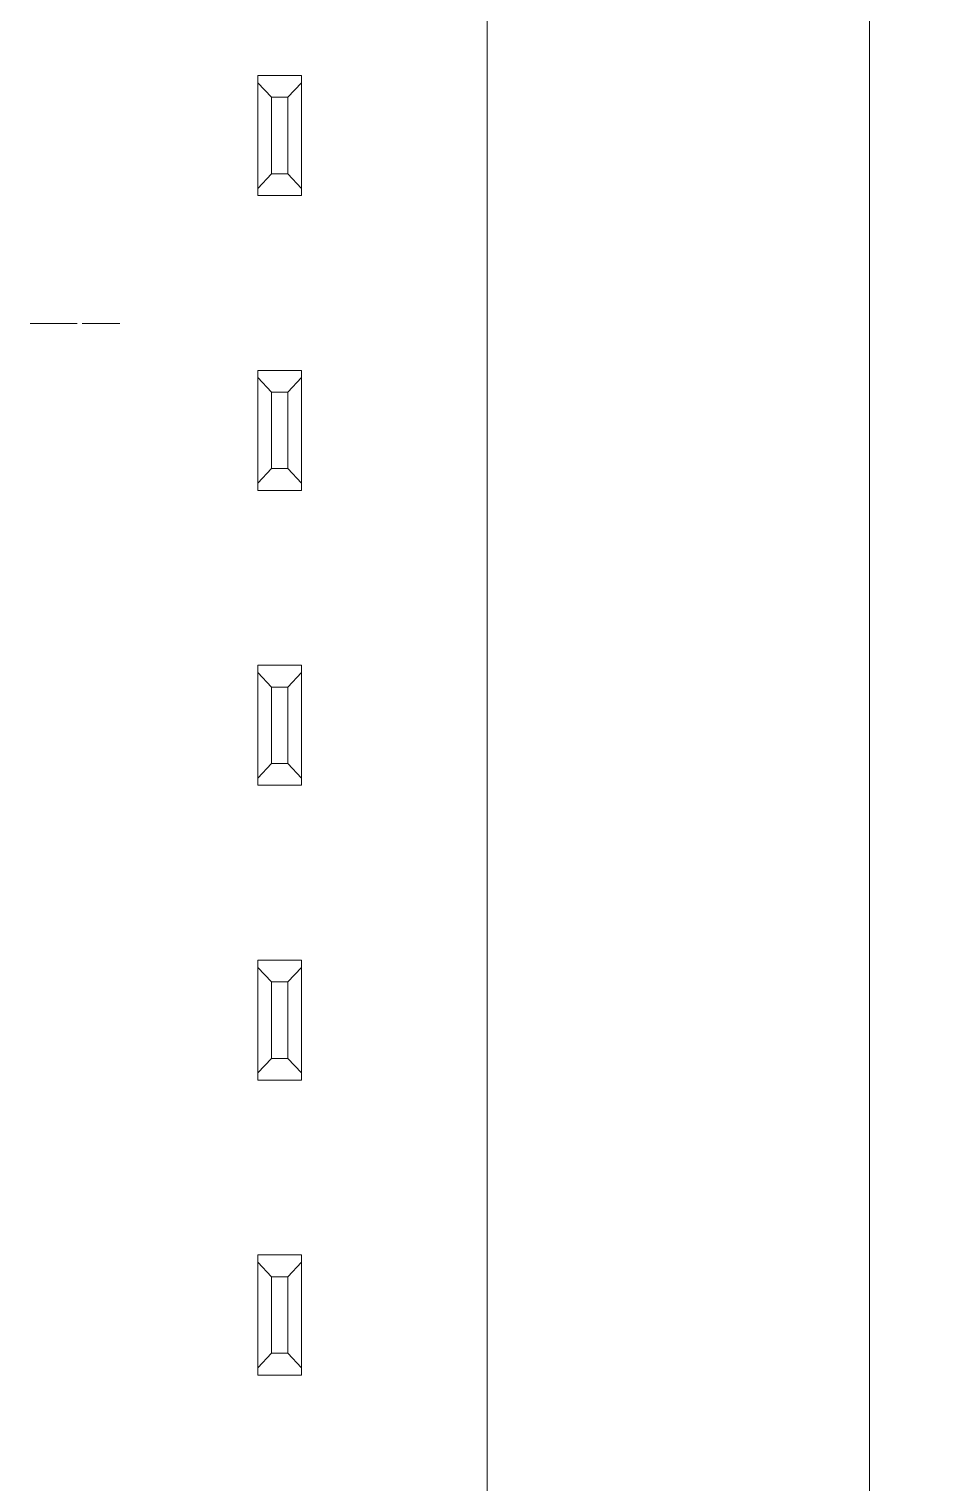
# Model space of a CAD drawing. Header units: millimetres. Extents: x 42151 to 59780, y 37376 to 44547.
# Drawn here: x 48001.34 to 48017.9, y 43200.67 to 43227.3 of the extents above; entities that cross this region are included whole.
import ezdxf

# ---------------------------------------------------------------- set-up
doc = ezdxf.new("R2010")
doc.units = ezdxf.units.MM
doc.set_wipeout_variables(frame=1)
doc.layers.add('000-PI-Oprema', color=30, linetype='Continuous', lineweight=5)
doc.layers.add('SI-ORMAR-Oprema', color=30, linetype='Continuous', lineweight=5)

# ---------------------------------------------------------------- blocks, each defined once
blk = doc.blocks.new('6ES7521-1BL00-0AB0')
blk.add_wipeout([(-17.4, 69.029), (17.4, 69.029), (17.4, -77.971), (-17.4, -77.971)]).dxf.layer = 'SI-ORMAR-Oprema'
blk.add_wipeout([(-17.4, 69.029), (17.4, 69.029), (17.4, -77.971), (-17.4, -77.971)]).dxf.layer = 'SI-ORMAR-Oprema'
at = {"layer": 'SI-ORMAR-Oprema'}
for p, q in [((-3.5, -51.671), (-3.5, 49.229)), ((3.5, 49.229), (3.5, -51.671)), ((-7.7, -22.771), (-6.9, -22.771)), ((-7.7, -22.905), (-7.7, -22.771)), ((-6.9, -22.771), (-6.9, -22.905)), ((-7.45, -23.171), (-7.7, -22.905)), ((-7.7, -24.838), (-7.7, -22.905)), ((-6.9, -22.905), (-7.15, -23.171)), ((-6.9, -22.905), (-6.9, -24.838)), ((-7.15, -23.171), (-7.45, -23.171)), ((-7.45, -23.171), (-7.45, -24.571)), ((-7.15, -24.571), (-7.15, -23.171)), ((-7.7, -24.838), (-7.45, -24.571)), ((-7.45, -24.571), (-7.15, -24.571)), ((-7.15, -24.571), (-6.9, -24.838)), ((-7.7, -24.971), (-7.7, -24.838)), ((-6.9, -24.971), (-7.7, -24.971)), ((-6.9, -24.838), (-6.9, -24.971)), ((-7.7, -28.171), (-6.9, -28.171)), ((-7.7, -28.305), (-7.7, -28.171)), ((-6.9, -28.171), (-6.9, -28.305)), ((-7.45, -28.571), (-7.7, -28.305)), ((-7.7, -30.238), (-7.7, -28.305)), ((-6.9, -28.305), (-7.15, -28.571)), ((-6.9, -28.305), (-6.9, -30.238)), ((-7.15, -28.571), (-7.45, -28.571)), ((-7.45, -28.571), (-7.45, -29.971)), ((-7.15, -29.971), (-7.15, -28.571)), ((-7.7, -30.238), (-7.45, -29.971)), ((-7.45, -29.971), (-7.15, -29.971)), ((-7.15, -29.971), (-6.9, -30.238)), ((-7.7, -30.371), (-7.7, -30.238)), ((-6.9, -30.238), (-6.9, -30.371)), ((-6.9, -30.371), (-7.7, -30.371)), ((-7.7, -33.571), (-6.9, -33.571)), ((-7.7, -33.705), (-7.7, -33.571)), ((-7.7, -35.638), (-7.7, -33.705)), ((-7.45, -33.971), (-7.7, -33.705)), ((-6.9, -33.705), (-7.15, -33.971)), ((-6.9, -33.571), (-6.9, -33.705)), ((-6.9, -33.705), (-6.9, -35.638)), ((-7.15, -33.971), (-7.45, -33.971)), ((-7.45, -33.971), (-7.45, -35.371)), ((-7.15, -35.371), (-7.15, -33.971)), ((-7.7, -35.638), (-7.45, -35.371)), ((-7.45, -35.371), (-7.15, -35.371)), ((-7.15, -35.371), (-6.9, -35.638)), ((-7.7, -35.771), (-7.7, -35.638)), ((-6.9, -35.638), (-6.9, -35.771)), ((-6.9, -35.771), (-7.7, -35.771)), ((-7.7, -38.971), (-6.9, -38.971)), ((-7.7, -39.105), (-7.7, -38.971)), ((-7.45, -39.371), (-7.7, -39.105)), ((-7.7, -41.038), (-7.7, -39.105)), ((-6.9, -39.105), (-7.15, -39.371)), ((-6.9, -38.971), (-6.9, -39.105)), ((-6.9, -39.105), (-6.9, -41.038)), ((-7.15, -39.371), (-7.45, -39.371)), ((-7.45, -39.371), (-7.45, -40.771)), ((-7.15, -40.771), (-7.15, -39.371)), ((-7.7, -41.038), (-7.45, -40.771)), ((-7.45, -40.771), (-7.15, -40.771)), ((-7.15, -40.771), (-6.9, -41.038)), ((-7.7, -41.171), (-7.7, -41.038)), ((-6.9, -41.171), (-7.7, -41.171)), ((-6.9, -41.038), (-6.9, -41.171)), ((-7.7, -44.371), (-6.9, -44.371)), ((-7.7, -44.505), (-7.7, -44.371)), ((-6.9, -44.371), (-6.9, -44.505)), ((-7.45, -44.771), (-7.7, -44.505)), ((-7.7, -46.438), (-7.7, -44.505)), ((-6.9, -44.505), (-7.15, -44.771)), ((-6.9, -44.505), (-6.9, -46.438)), ((-7.15, -44.771), (-7.45, -44.771)), ((-7.45, -44.771), (-7.45, -46.171)), ((-7.15, -46.171), (-7.15, -44.771)), ((-7.7, -46.438), (-7.45, -46.171)), ((-7.45, -46.171), (-7.15, -46.171)), ((-7.15, -46.171), (-6.9, -46.438)), ((-7.7, -46.571), (-7.7, -46.438)), ((-6.9, -46.571), (-7.7, -46.571)), ((-6.9, -46.438), (-6.9, -46.571))]:
    blk.add_line(p, q, dxfattribs=at)
for points, knots in [([(-11.625, -27.311), (-11.501, -27.311), (-11.377, -27.311), (-11.252, -27.311), (-11.211, -27.311), (-11.171, -27.311), (-11.13, -27.311), (-11.088, -27.311), (-11.046, -27.311), (-11.005, -27.311), (-11.124, -27.311), (-11.244, -27.311), (-11.363, -27.311), (-11.412, -27.311), (-11.461, -27.311), (-11.509, -27.311), (-11.628, -27.311), (-11.747, -27.311), (-11.865, -27.311), (-11.826, -27.311), (-11.787, -27.311), (-11.748, -27.311), (-11.707, -27.311), (-11.666, -27.311), (-11.625, -27.311)], [0, 0, 0, 0, 0.102754, 0.102754, 0.102754, 0.205071, 0.205071, 0.205071, 0.239517, 0.239517, 0.239517, 0.532428, 0.532428, 0.532428, 0.572713, 0.572713, 0.572713, 0.865353, 0.865353, 0.865353, 0.897683, 0.897683, 0.897683, 1, 1, 1, 1]), ([(-11.376, -27.311), (-11.346, -27.311), (-11.317, -27.311), (-11.287, -27.311), (-11.388, -27.311), (-11.489, -27.311), (-11.59, -27.311), (-11.56, -27.311), (-11.53, -27.311), (-11.474, -27.311), (-11.454, -27.311), (-11.437, -27.311), (-11.419, -27.311), (-11.398, -27.311), (-11.376, -27.311)], [0, 0, 0, 0, 0.214674, 0.214674, 0.214674, 0.449143, 0.449143, 0.449143, 0.663766, 0.663766, 0.840009, 0.840009, 0.840009, 1, 1, 1, 1]), ([(-10.31, -27.311), (-10.367, -27.311), (-10.453, -27.311), (-10.798, -27.311), (-10.913, -27.311), (-10.913, -27.311), (-10.885, -27.311), (-10.772, -27.311), (-10.685, -27.311), (-10.44, -27.311), (-10.347, -27.311), (-10.246, -27.311), (-10.225, -27.311), (-10.225, -27.311), (-10.253, -27.311), (-10.31, -27.311)], [0, 0, 0, 0, 0.124815, 0.124815, 0.371879, 0.371879, 0.499452, 0.499452, 0.627025, 0.627025, 0.768837, 0.768837, 0.877113, 0.877113, 1, 1, 1, 1]), ([(-10.756, -27.311), (-10.72, -27.311), (-10.657, -27.311), (-10.488, -27.311), (-10.429, -27.311), (-10.359, -27.311), (-10.342, -27.311), (-10.342, -27.311), (-10.355, -27.311), (-10.419, -27.311), (-10.481, -27.311), (-10.65, -27.311), (-10.709, -27.311), (-10.779, -27.311), (-10.796, -27.311), (-10.796, -27.311), (-10.783, -27.311), (-10.756, -27.311)], [0, 0, 0, 0, 0.148649, 0.148649, 0.283946, 0.283946, 0.397779, 0.397779, 0.501147, 0.501147, 0.64939, 0.64939, 0.785131, 0.785131, 0.900096, 0.900096, 1, 1, 1, 1])]:
    blk.add_open_spline(points, degree=3, knots=knots, dxfattribs=at)

msp = doc.modelspace()

# ---------------------------------------------------------------- block references
at = {"layer": '000-PI-Oprema', "ltscale": 0.25}
msp.add_blockref('6ES7521-1BL00-0AB0', (48013.227, 43249.218), dxfattribs=at)

doc.saveas('drawing.dxf')
